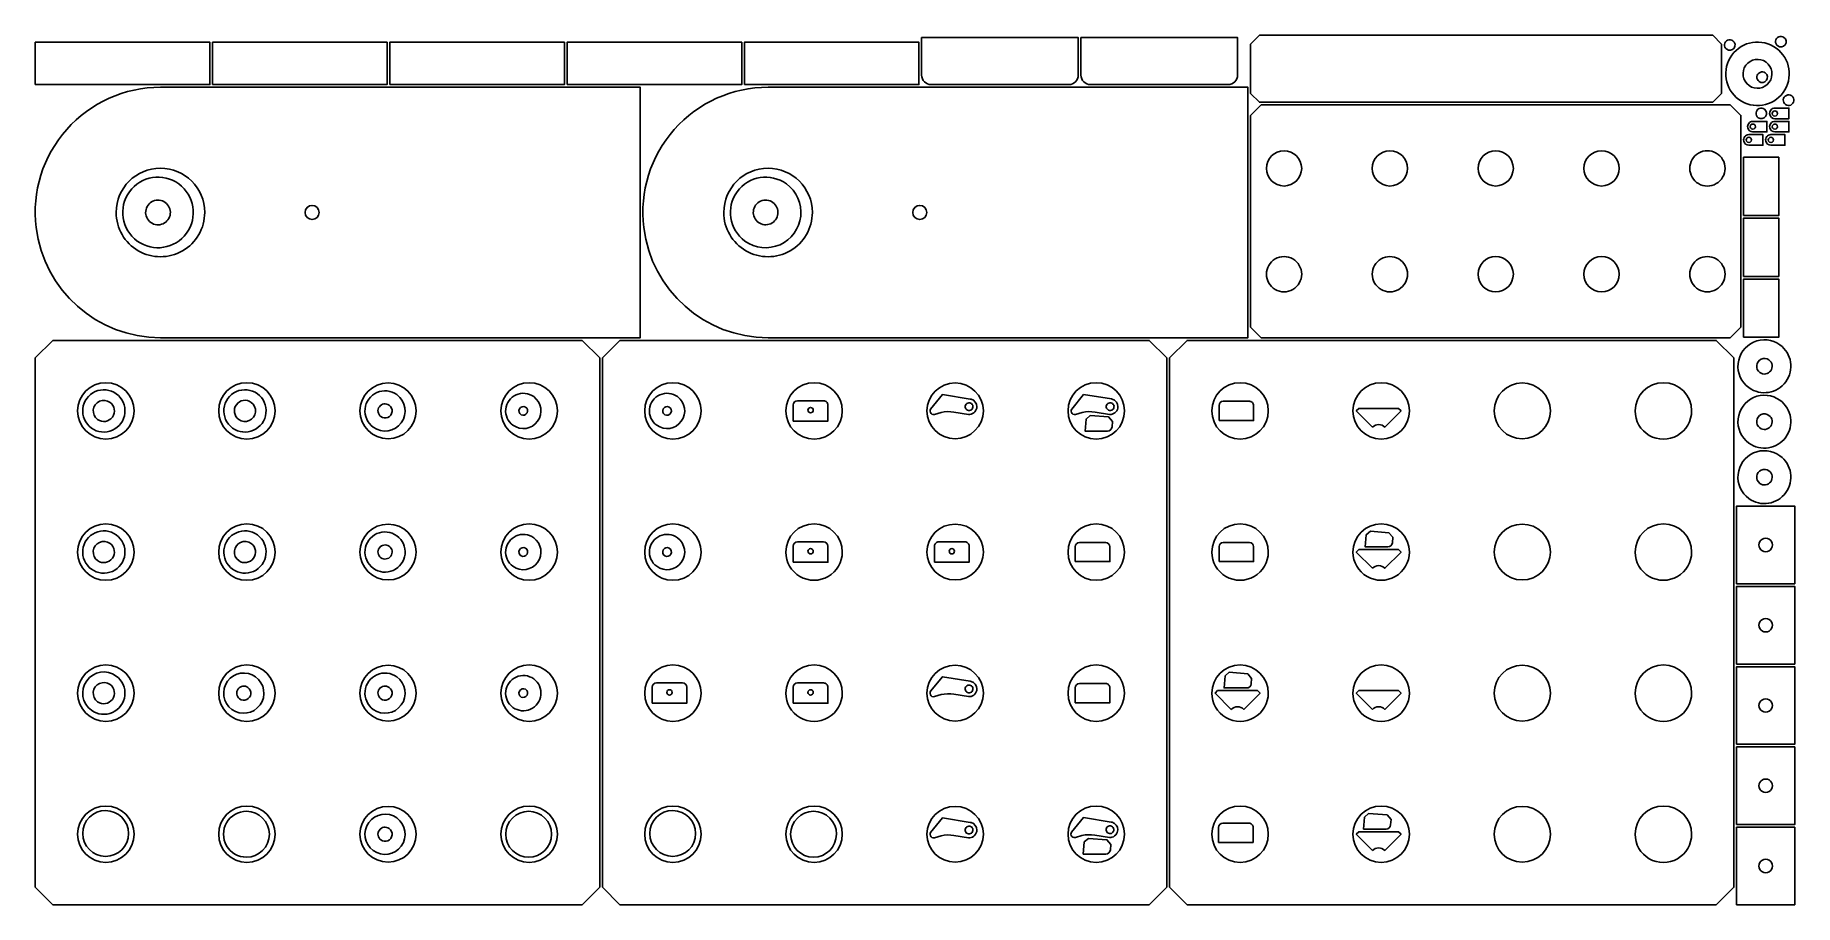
# Model space of a CAD drawing. Extents: x 5 to 4992, y 5 to 2470.
import ezdxf

# ---------------------------------------------------------------- set-up
doc = ezdxf.new("R2010")
doc.units = 0

msp = doc.modelspace()

# ---------------------------------------------------------------- linework, layer by layer
for points in [[(5, 2330), (5, 2450), (500, 2450), (500, 2330), (5, 2330)], [(507.5, 2330), (507.5, 2450), (1002.5, 2450), (1002.5, 2330), (507.5, 2330)], [(1010, 2330), (1010, 2450), (1505, 2450), (1505, 2330), (1010, 2330)], [(1512.5, 2330), (1512.5, 2450), (2007.5, 2450), (2007.5, 2330), (1512.5, 2330)], [(2015, 2330), (2015, 2450), (2510, 2450), (2510, 2330), (2015, 2330)], [(3449.7, 2305), (3449.7, 2445), (3474.7, 2470), (4759.7, 2470), (4784.7, 2445), (4784.7, 2305), (4759.7, 2280), (3474.7, 2280), (3449.7, 2305)], [(3449.7, 1642.5), (3449.7, 2242.5), (3479.7, 2272.5), (4809.7, 2272.5), (4839.7, 2242.5), (4839.7, 1642.5), (4809.7, 1612.5), (3479.7, 1612.5), (3449.7, 1642.5)], [(4847.2, 1958.9), (4847.2, 2123.9), (4947.2, 2123.9), (4947.2, 1958.9), (4847.2, 1958.9)], [(4847.2, 1786.4), (4847.2, 1951.4), (4947.2, 1951.4), (4947.2, 1786.4), (4847.2, 1786.4)], [(4847.2, 1613.9), (4847.2, 1778.9), (4947.2, 1778.9), (4947.2, 1613.9), (4847.2, 1613.9)], [(5, 55), (5, 1555), (55, 1605), (1555, 1605), (1605, 1555), (1605, 55), (1555, 5), (55, 5), (5, 55)], [(1612.5, 55), (1612.5, 1555), (1662.5, 1605), (3162.5, 1605), (3212.5, 1555), (3212.5, 55), (3162.5, 5), (1662.5, 5), (1612.5, 55)], [(3220, 55), (3220, 1555), (3270, 1605), (4770, 1605), (4820, 1555), (4820, 55), (4770, 5), (3270, 5), (3220, 55)], [(4827.5, 915), (4827.5, 1135), (4992.5, 1135), (4992.5, 915), (4827.5, 915)], [(4827.5, 687.5), (4827.5, 907.5), (4992.5, 907.5), (4992.5, 687.5), (4827.5, 687.5)], [(4827.5, 460), (4827.5, 680), (4992.5, 680), (4992.5, 460), (4827.5, 460)], [(4827.5, 232.5), (4827.5, 452.5), (4992.5, 452.5), (4992.5, 232.5), (4827.5, 232.5)], [(4827.5, 5), (4827.5, 225), (4992.5, 225), (4992.5, 5), (4827.5, 5)]]:
    msp.add_lwpolyline(points)
for points in [[(2517.5, 2357), (2517.5, 2463), (2961.5, 2463), (2961.5, 2357, -0.414198), (2934.5, 2330), (2544.5, 2330, -0.414198), (2517.5, 2357)], [(2969, 2357), (2969, 2463), (3413, 2463), (3413, 2357, -0.414198), (3386, 2330), (2996, 2330, -0.414198), (2969, 2357)], [(4799.4, 2430, -1.000026), (4817, 2454.2, -0.999964), (4799.4, 2430)], [(4833.9, 2287.7, -0.999998), (4939.7, 2433.3, -0.999993), (4833.9, 2287.7)], [(4944.1, 2439.4, -1.000026), (4961.8, 2463.7, -0.999974), (4944.1, 2439.4)], [(4862.7, 2327.3, 0.999988), (4910.9, 2393.7, 0.999988), (4862.7, 2327.3)], [(4891.2, 2338.8, -1.000026), (4908.8, 2363.1, -0.999974), (4891.2, 2338.8)], [(7.5, 1924.7, -0.450061), (359.9, 2322.5), (1719.9, 2322.5), (1719.9, 1612.5), (359.9, 1612.5, -0.379249), (7.5, 1924.7)], [(1729.8, 1924.7, -0.450061), (2082.2, 2322.5), (3442.2, 2322.5), (3442.2, 1612.5), (2082.2, 1612.5, -0.379249), (1729.8, 1924.7)], [(4966, 2273.5, -1.000026), (4983.6, 2297.8, -1), (4966, 2273.5)], [(4888.7, 2236.1, -1.000026), (4906.4, 2260.4, -0.999964), (4888.7, 2236.1)], [(4921.3, 2244.9, -0.481552), (4936, 2263.2), (4976, 2263.2), (4976, 2233.2), (4936, 2233.2, -0.349779), (4921.3, 2244.9)], [(4928.5, 2248.2, 1.000033), (4943.5, 2248.2, 0.999967), (4928.5, 2248.2)], [(4858.9, 2207.4, -0.481552), (4873.5, 2225.7), (4913.5, 2225.7), (4913.5, 2195.7), (4873.5, 2195.7, -0.349811), (4858.9, 2207.4)], [(4866, 2210.7, 1.000033), (4881, 2210.7, 0.999935), (4866, 2210.7)], [(4921.3, 2207.4, -0.481552), (4936, 2225.7), (4976, 2225.7), (4976, 2195.7), (4936, 2195.7, -0.349779), (4921.3, 2207.4)], [(4928.5, 2210.7, 1.000033), (4943.5, 2210.7, 0.999967), (4928.5, 2210.7)], [(4847.6, 2169.9, -0.481552), (4862.2, 2188.2), (4902.2, 2188.2), (4902.2, 2158.2), (4862.2, 2158.2, -0.349811), (4847.6, 2169.9)], [(4854.7, 2173.2, 1.000033), (4869.7, 2173.2, 0.999935), (4854.7, 2173.2)], [(4910.1, 2169.9, -0.481552), (4924.7, 2188.2), (4964.7, 2188.2), (4964.7, 2158.2), (4924.7, 2158.2, -0.349779), (4910.1, 2169.9)], [(4917.2, 2173.2, 1.000033), (4932.2, 2173.2, 0.999967), (4917.2, 2173.2)], [(3494.7, 2092.5, 1), (3594.7, 2092.5, 1), (3494.7, 2092.5)], [(3794.7, 2092.5, 1), (3894.7, 2092.5, 1), (3794.7, 2092.5)], [(4094.7, 2092.5, 0.99999), (4194.7, 2092.5, 0.99999), (4094.7, 2092.5)], [(4394.7, 2092.5, 0.99999), (4494.7, 2092.5, 0.99999), (4394.7, 2092.5)], [(4694.7, 2092.5, 1.000005), (4794.7, 2092.5, 1.000005), (4694.7, 2092.5)], [(234.4, 1967.5, 1.000001), (485.4, 1967.5, 0.999999), (234.4, 1967.5)], [(294.2, 1886.6, -0.999999), (411.8, 2048.4, -1), (294.2, 1886.6)], [(1956.7, 1967.5, 1.000002), (2207.7, 1967.5, 0.999999), (1956.7, 1967.5)], [(2016.6, 1886.6, -0.999999), (2134.1, 2048.4, -1.000004), (2016.6, 1886.6)], [(332.4, 1939.2, 1.000001), (373.6, 1995.8, 1.000002), (332.4, 1939.2)], [(2054.8, 1939.2, 1.000004), (2095.9, 1995.8, 1.000006), (2054.8, 1939.2)], [(769.9, 1967.5, 1), (809.9, 1967.5, 1), (769.9, 1967.5)], [(2492.2, 1967.5, 1), (2532.2, 1967.5, 1), (2492.2, 1967.5)], [(3494.7, 1792.5, 1.000005), (3594.7, 1792.5, 1.000005), (3494.7, 1792.5)], [(3794.7, 1792.5, 1.000005), (3894.7, 1792.5, 1.000005), (3794.7, 1792.5)], [(4094.7, 1792.5, 0.999993), (4194.7, 1792.5, 0.999993), (4094.7, 1792.5)], [(4394.7, 1792.5, 0.999993), (4494.7, 1792.5, 0.999993), (4394.7, 1792.5)], [(4694.7, 1792.5, 1.00001), (4794.7, 1792.5, 1.00001), (4694.7, 1792.5)], [(4862.3, 1470.9, -1.000001), (4950.4, 1592.3, -0.999999), (4862.3, 1470.9)], [(4893.4, 1513.8, 0.999971), (4919.3, 1549.4, 1.000005), (4893.4, 1513.8)], [(125, 1405, 1), (285, 1405, 1), (125, 1405)], [(164.2, 1356.5, -1.000001), (234.7, 1453.5, -1.000001), (164.2, 1356.5)], [(525, 1405, 1), (685, 1405, 1), (525, 1405)], [(564.2, 1356.5, -1.000002), (634.7, 1453.5, -1.000001), (564.2, 1356.5)], [(925, 1405, 0.988883), (1085, 1405, 0.988883), (925, 1405)], [(963, 1358.9, -1.000001), (1030, 1451.1, -0.999998), (963, 1358.9)], [(1325, 1405, 1), (1485, 1405, 1), (1325, 1405)], [(1359, 1364.5, -1.000002), (1417.8, 1445.4, -1), (1359, 1364.5)], [(1732.5, 1405, 1), (1892.5, 1405, 1), (1732.5, 1405)], [(1766.5, 1364.5, -1.000002), (1825.3, 1445.4, -1), (1766.5, 1364.5)], [(2132.5, 1405, 1), (2292.5, 1405, 1), (2132.5, 1405)], [(2532.5, 1405, 0.988883), (2692.5, 1405, 0.988883), (2532.5, 1405)], [(2674, 1416.9, -0.186955), (2668.1, 1402.1), (2665.1, 1399.4), (2661.6, 1397.2), (2657.5, 1395.7), (2654.5, 1395.2), (2650.5, 1395.1), (2609, 1401.7, 0.091784), (2572.6, 1400.8), (2553.9, 1395.1), (2550.1, 1394.8), (2546.5, 1395.9), (2544.1, 1397.8), (2542.3, 1400.4), (2541.3, 1404), (2541.6, 1407.3), (2543, 1410.3), (2576.5, 1451.5), (2655.5, 1438.7), (2658.1, 1438.1, -0.335203), (2674, 1416.9)], [(2932.5, 1405, 0.999998), (3092.5, 1405, 0.999998), (2932.5, 1405)], [(3073.9, 1416.9, -0.186956), (3068.1, 1402.2), (3065, 1399.4), (3061.5, 1397.3), (3057.5, 1395.8), (3054.5, 1395.2), (3050.4, 1395.1), (3008.9, 1401.7, 0.091784), (2972.5, 1400.9), (2953.8, 1395.1), (2950.1, 1394.8), (2946.5, 1395.9), (2944, 1397.9), (2942.2, 1400.4), (2941.2, 1404.1), (2941.6, 1407.3), (2942.9, 1410.3), (2976.4, 1451.5), (3055.4, 1438.8), (3058, 1438.2, -0.335209), (3073.9, 1416.9)], [(3340, 1405, 1), (3500, 1405, 1), (3340, 1405)], [(3740, 1405, 1), (3900, 1405, 1), (3740, 1405)], [(4140, 1405, 0.98888), (4300, 1405, 0.988877), (4140, 1405)], [(4540, 1405, 1.000005), (4700, 1405, 0.999995), (4540, 1405)], [(4862.3, 1313.8, -1.000001), (4950.4, 1435.1, -0.999993), (4862.3, 1313.8)], [(181.8, 1380.7, 1), (217.1, 1429.3, 1), (181.8, 1380.7)], [(581.8, 1380.7, 1.000001), (617.1, 1429.3, 0.999999), (581.8, 1380.7)], [(984.8, 1388.8, 1.000003), (1008.3, 1421.2, 0.999997), (984.8, 1388.8)], [(1382.4, 1394, 0.977482), (1394.4, 1416, 0.977486), (1382.4, 1394)], [(1789.9, 1394, 0.977482), (1801.9, 1416, 0.977486), (1789.9, 1394)], [(2153.8, 1376.2), (2153.8, 1421.8, -0.414211), (2165.8, 1433.8), (2239.8, 1433.8, -0.414214), (2251.8, 1421.8), (2251.8, 1376.2), (2153.8, 1376.2)], [(2195.3, 1407.2, 1), (2210.3, 1407.2, 1), (2195.3, 1407.2)], [(2662.8, 1415.3, 1.000005), (2641.1, 1418.8, 1.000005), (2662.8, 1415.3)], [(3062.7, 1415.3, 1.000005), (3041, 1418.8, 1.000005), (3062.7, 1415.3)], [(3360.6, 1377.8), (3360.6, 1420.2, -0.414202), (3372.6, 1432.2), (3446.6, 1432.2, -0.414214), (3458.6, 1420.2), (3458.6, 1377.8), (3360.6, 1377.8)], [(3795.3, 1359), (3749.4, 1405), (3756.4, 1412.1), (3869.6, 1412.1), (3876.6, 1405), (3830.7, 1359, 0.414212), (3795.3, 1359)], [(3058.6, 1374.9), (3057.4, 1359.6, -0.390995), (3044.5, 1347.7), (2980.7, 1347.7), (2983.5, 1381.9), (2995.3, 1392), (3047.6, 1387.8), (3058.6, 1374.9)], [(4893.4, 1356.7, 0.999985), (4919.3, 1392.3, 1.000005), (4893.4, 1356.7)], [(4862.3, 1156.6, -1.000001), (4950.4, 1278, -0.999993), (4862.3, 1156.6)], [(4893.4, 1199.5, 0.999985), (4919.3, 1235.1, 1.000005), (4893.4, 1199.5)], [(125, 1005, 1), (285, 1005, 1), (125, 1005)], [(164.2, 956.5, -1.000001), (234.7, 1053.5, -1.000001), (164.2, 956.5)], [(525, 1005, 1), (685, 1005, 1), (525, 1005)], [(564.2, 956.5, -1.000001), (634.7, 1053.5, -1.000002), (564.2, 956.5)], [(925, 1005, 0.988881), (1085, 1005, 0.988884), (925, 1005)], [(963, 958.9, -1.000003), (1030, 1051.1, -1.000003), (963, 958.9)], [(1325, 1005, 1), (1485, 1005, 1), (1325, 1005)], [(1359, 964.5, -1.000003), (1417.8, 1045.4, -0.999999), (1359, 964.5)], [(1732.5, 1005, 1), (1892.5, 1005, 0.999999), (1732.5, 1005)], [(1766.5, 964.5, -1.000003), (1825.3, 1045.4, -0.999999), (1766.5, 964.5)], [(2132.5, 1005, 1.000001), (2292.5, 1005, 1), (2132.5, 1005)], [(2532.5, 1005, 0.988882), (2692.5, 1005, 0.988884), (2532.5, 1005)], [(2932.5, 1005, 0.999998), (3092.5, 1005, 0.999998), (2932.5, 1005)], [(3340, 1005, 1.000001), (3500, 1005, 1), (3340, 1005)], [(3740, 1005, 1.000001), (3900, 1005, 1), (3740, 1005)], [(3852.9, 1046.8), (3851.7, 1031.5, -0.39101), (3838.7, 1019.6), (3775, 1019.6), (3777.7, 1053.9), (3789.6, 1064), (3841.9, 1059.8), (3852.9, 1046.8)], [(4140, 1005, 0.988879), (4300, 1005, 0.988878), (4140, 1005)], [(4540, 1005, 1.000005), (4700, 1005, 0.999995), (4540, 1005)], [(181.8, 980.7, 0.999998), (217.1, 1029.3, 1), (181.8, 980.7)], [(581.8, 980.7, 0.999999), (617.1, 1029.3, 1.000001), (581.8, 980.7)], [(984.8, 988.8, 0.999999), (1008.3, 1021.2, 0.999997), (984.8, 988.8)], [(1382.4, 994, 0.977486), (1394.4, 1016, 0.977489), (1382.4, 994)], [(1789.9, 994, 0.977486), (1801.9, 1016, 0.977489), (1789.9, 994)], [(2153.8, 976.2), (2153.8, 1021.8, -0.414211), (2165.8, 1033.8), (2239.8, 1033.8, -0.414212), (2251.8, 1021.8), (2251.8, 976.2), (2153.8, 976.2)], [(2195.3, 1007.2, 1), (2210.3, 1007.2, 1), (2195.3, 1007.2)], [(2554.1, 976.2), (2554.1, 1021.8, -0.414227), (2566.1, 1033.8), (2640.1, 1033.8, -0.414236), (2652.1, 1021.8), (2652.1, 976.2), (2554.1, 976.2)], [(2595.6, 1007.2, 0.999984), (2610.6, 1007.2, 0.999984), (2595.6, 1007.2)], [(2953.1, 977.8), (2953.1, 1020.2, -0.414211), (2965.1, 1032.2), (3039.1, 1032.2, -0.414212), (3051.1, 1020.2), (3051.1, 977.8), (2953.1, 977.8)], [(3360.6, 977.8), (3360.6, 1020.2, -0.414203), (3372.6, 1032.2), (3446.6, 1032.2, -0.414212), (3458.6, 1020.2), (3458.6, 977.8), (3360.6, 977.8)], [(3795.3, 959), (3749.4, 1005), (3756.4, 1012.1), (3869.6, 1012.1), (3876.6, 1005), (3830.7, 959, 0.414215), (3795.3, 959)], [(4891, 1025, 1.000013), (4929, 1025, 1.000013), (4891, 1025)], [(4891, 797.5, 1.000013), (4929, 797.5, 1.000013), (4891, 797.5)], [(125, 605, 1), (285, 605, 1), (125, 605)], [(164.2, 556.5, -1), (234.7, 653.5, -1.000001), (164.2, 556.5)], [(525, 605, 1), (685, 605, 1), (525, 605)], [(562.6, 558.9, -1), (629.6, 651.1, -0.999999), (562.6, 558.9)], [(925, 605, 0.988881), (1085, 605, 0.988882), (925, 605)], [(963, 558.9, -1.000002), (1030, 651.1, -0.999999), (963, 558.9)], [(1325, 605, 1), (1485, 605, 1), (1325, 605)], [(1359, 564.5, -1.000003), (1417.8, 645.4, -1.000001), (1359, 564.5)], [(1732.5, 605, 1), (1892.5, 605, 0.999999), (1732.5, 605)], [(2132.5, 605, 1.000001), (2292.5, 605, 1), (2132.5, 605)], [(2532.5, 605, 0.988882), (2692.5, 605, 0.988882), (2532.5, 605)], [(2674, 616.9, -0.186951), (2668.1, 602.1), (2665.1, 599.4), (2661.6, 597.2), (2657.5, 595.7), (2654.5, 595.2), (2650.5, 595.1), (2609, 601.7, 0.091791), (2572.6, 600.8), (2553.9, 595.1), (2550.1, 594.8), (2546.5, 595.9), (2544.1, 597.8), (2542.3, 600.4), (2541.3, 604), (2541.6, 607.3), (2543, 610.3), (2576.5, 651.5), (2655.5, 638.7), (2658.1, 638.1, -0.335218), (2674, 616.9)], [(2932.5, 605, 0.999998), (3092.5, 605, 0.999998), (2932.5, 605)], [(3340, 605, 1.000001), (3500, 605, 1), (3340, 605)], [(3452.9, 646.8), (3451.7, 631.5, -0.390995), (3438.7, 619.6), (3375, 619.6), (3377.7, 653.9), (3389.6, 664), (3441.9, 659.8), (3452.9, 646.8)], [(3740, 605, 1.000001), (3900, 605, 1), (3740, 605)], [(4140, 605, 0.988879), (4300, 605, 0.988876), (4140, 605)], [(4540, 605, 1.000005), (4700, 605, 0.999995), (4540, 605)], [(181.8, 580.7, 0.999998), (217.1, 629.3, 1.000001), (181.8, 580.7)], [(584.4, 588.8, 1.000005), (607.9, 621.2, 0.999995), (584.4, 588.8)], [(984.8, 588.8, 1.000003), (1008.3, 621.2, 0.999995), (984.8, 588.8)], [(1382.4, 594, 0.977486), (1394.4, 616, 0.977489), (1382.4, 594)], [(1753.8, 576.2), (1753.8, 621.8, -0.414193), (1765.8, 633.8), (1839.8, 633.8, -0.414209), (1851.8, 621.8), (1851.8, 576.2), (1753.8, 576.2)], [(1795.3, 607.2, 1), (1810.3, 607.2, 1), (1795.3, 607.2)], [(2153.8, 576.2), (2153.8, 621.8, -0.414211), (2165.8, 633.8), (2239.8, 633.8, -0.414223), (2251.8, 621.8), (2251.8, 576.2), (2153.8, 576.2)], [(2195.3, 607.2, 1), (2210.3, 607.2, 1), (2195.3, 607.2)], [(2662.8, 615.3, 1.000011), (2641.1, 618.8, 1.000005), (2662.8, 615.3)], [(2953.1, 577.8), (2953.1, 620.2, -0.414211), (2965.1, 632.2), (3039.1, 632.2, -0.414223), (3051.1, 620.2), (3051.1, 577.8), (2953.1, 577.8)], [(3395.3, 559), (3349.4, 605), (3356.4, 612.1), (3469.6, 612.1), (3476.6, 605), (3430.7, 559, 0.414215), (3395.3, 559)], [(3795.3, 559), (3749.4, 605), (3756.4, 612.1), (3869.6, 612.1), (3876.6, 605), (3830.7, 559, 0.414215), (3795.3, 559)], [(4891, 570, 1.000013), (4929, 570, 1.000013), (4891, 570)], [(4891, 342.5, 1.000016), (4929, 342.5, 1.000014), (4891, 342.5)], [(125, 205, 1), (285, 205, 1), (125, 205)], [(204.6, 272.2, -1), (204.3, 142.2, -1), (204.6, 272.2)], [(525, 205, 1), (685, 205, 1), (525, 205)], [(603.7, 270, -1), (603.5, 140, -1), (603.7, 270)], [(925, 205, 0.988881), (1085, 205, 0.988882), (925, 205)], [(963, 158.9, -1), (1030, 251.1, -0.999999), (963, 158.9)], [(1325, 205, 1), (1485, 205, 1), (1325, 205)], [(1403.7, 270, -0.999999), (1403.5, 140, -0.999999), (1403.7, 270)], [(1732.5, 205, 1), (1892.5, 205, 1), (1732.5, 205)], [(1812.1, 272.2, -0.999999), (1811.8, 142.2, -0.999999), (1812.1, 272.2)], [(2132.5, 205, 1), (2292.5, 205, 1), (2132.5, 205)], [(2211.2, 270, -1), (2211, 140, -0.999996), (2211.2, 270)], [(2532.5, 205, 0.988882), (2692.5, 205, 0.988882), (2532.5, 205)], [(2674, 216.9, -0.186953), (2668.1, 202.1), (2665.1, 199.4), (2661.6, 197.2), (2657.5, 195.7), (2654.5, 195.2), (2650.5, 195.1), (2609, 201.7, 0.091791), (2572.6, 200.8), (2553.9, 195.1), (2550.1, 194.8), (2546.5, 195.9), (2544.1, 197.8), (2542.3, 200.4), (2541.3, 204), (2541.6, 207.3), (2543, 210.3), (2576.5, 251.5), (2655.5, 238.7), (2658.1, 238.1, -0.335214), (2674, 216.9)], [(2932.5, 205, 0.999999), (3092.5, 205, 0.999999), (2932.5, 205)], [(3073.4, 217.7, -0.186951), (3067.6, 202.9), (3064.5, 200.2), (3061, 198), (3057, 196.5), (3054, 196), (3049.9, 195.9), (3008.4, 202.5, 0.091791), (2972, 201.7), (2953.3, 195.9), (2949.6, 195.6), (2946, 196.7), (2943.5, 198.7), (2941.7, 201.2), (2940.7, 204.8), (2941.1, 208.1), (2942.4, 211.1), (2975.9, 252.3), (3054.9, 239.6), (3057.5, 239, -0.335214), (3073.4, 217.7)], [(3340, 205, 1), (3500, 205, 1), (3340, 205)], [(3740, 205, 1), (3900, 205, 1), (3740, 205)], [(3848, 246.8), (3846.8, 231.5, -0.391002), (3833.8, 219.6), (3770.1, 219.6), (3772.8, 253.9), (3784.6, 264), (3837, 259.8), (3848, 246.8)], [(4140, 205, 0.988879), (4300, 205, 0.988877), (4140, 205)], [(4540, 205, 1.000005), (4700, 205, 0.999996), (4540, 205)], [(984.8, 188.8, 1.000002), (1008.3, 221.2, 0.999999), (984.8, 188.8)], [(2662.8, 215.3, 1.000006), (2641.1, 218.8, 1.000005), (2662.8, 215.3)], [(3062.2, 216.1, 1.000006), (3040.5, 219.6, 1.000005), (3062.2, 216.1)], [(3359, 181.7), (3359, 224.2, -0.414204), (3371, 236.2), (3445, 236.2, -0.41422), (3457, 224.2), (3457, 181.7), (3359, 181.7)], [(3795.2, 159), (3749.2, 205), (3756.3, 212.1), (3869.5, 212.1), (3876.5, 205), (3830.6, 159, 0.414206), (3795.2, 159)], [(3053.6, 176.3), (3052.4, 161, -0.391002), (3039.5, 149), (2975.7, 149), (2978.5, 183.3), (2990.3, 193.4), (3042.6, 189.2), (3053.6, 176.3)], [(4891, 115, 1.000016), (4929, 115, 1.000015), (4891, 115)]]:
    msp.add_lwpolyline(points, format="xyb")

doc.saveas('drawing.dxf')
